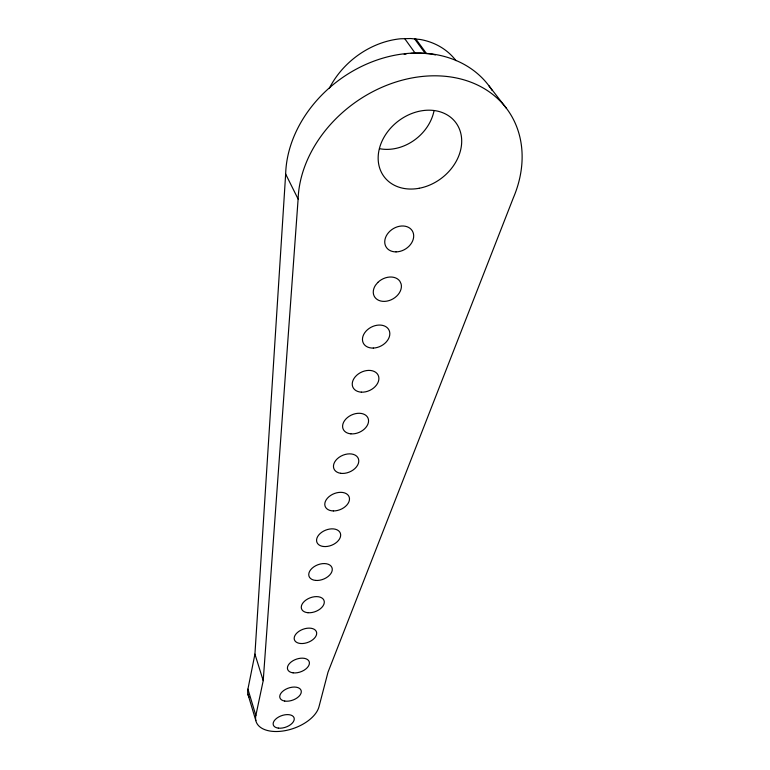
<?xml version="1.0" encoding="UTF-8"?>
<svg xmlns="http://www.w3.org/2000/svg" width="770" height="770" viewBox="0 0 770 770"><rect width="100%" height="100%" fill="white"/><g stroke="black" fill="none" stroke-linecap="round" stroke-linejoin="round"><path stroke-width="1.16" d="M248.98 697.004A32.619 18.798 -19.2 0 1 247.921 689.112L254.928 654.125L285.66 174.059A116.886 94.055 -36.1 0 1 414.116 53.063L428.255 53.534A116.886 94.055 -36.1 0 1 492.251 90.571M298.115 199.074A119.802 94.623 -35.3 0 1 434.011 75.806A119.802 94.623 -35.3 0 1 513.321 197.9L328.001 672.21L318.982 706.735A33.197 18.634 -19.3 0 1 282.715 731.048A33.197 18.634 -19.3 0 1 255.852 715.513L263.215 680.641L298.115 199.074L285.66 174.059M410.968 53.351L420.536 52.976L430.95 53.987A79.791 64.815 -38.5 0 1 435.387 54.92M455.994 60.657A78.502 64.478 -39.2 0 0 420.247 39.482L410.68 38.529L400.544 38.779A78.502 64.478 -39.2 0 0 329.291 88.358M488.815 85.634L506.496 108.406M415.733 38.885L426.378 53.409M414.568 38.808L425.194 53.332M404.616 38.5L415.097 53.063M254.928 654.125L263.215 680.641M247.921 689.112L255.852 715.513M247.94 694.232L255.833 720.604M434.049 110.659A43.101 35.391 -39.1 0 1 379.475 148.668M404.173 54.333A79.791 64.815 -38.5 0 1 406.117 53.996M377.829 282.417L375.452 285.295A14.871 11.213 -29.4 0 0 384.827 301.368A14.871 11.213 -29.4 0 0 401.112 283.928L399.89 281.262A14.871 11.213 -29.4 0 0 377.829 282.417M419.169 188.275A44.91 35.815 -37.5 0 0 456.475 123.547A44.91 35.815 -37.5 0 0 384.134 137.041A44.91 35.815 -37.5 0 0 419.169 188.275M396.03 251.886A15.371 11.868 -32 0 0 413.038 232.357A15.371 11.868 -32 0 0 388.571 232.569A15.371 11.868 -32 0 0 396.03 251.886M373.315 348.069A14.409 10.607 -27.4 0 0 389.158 330.407A14.409 10.607 -27.4 0 0 365.952 331.225A14.409 10.607 -27.4 0 0 373.315 348.069M361.361 392.161A13.985 10.029 -25.8 0 0 378.638 376.453A13.985 10.029 -25.8 0 0 356.731 375.26A13.985 10.029 -25.8 0 0 361.361 392.161M350.889 433.847A13.6 9.5 -24.4 0 0 368.416 419.352A13.6 9.5 -24.4 0 0 347.443 417.552A13.6 9.5 -24.4 0 0 350.889 433.847M340.59 473.29A13.234 9.009 -23.3 0 0 358.753 460.277A13.234 9.009 -23.3 0 0 339.021 457.361A13.234 9.009 -23.3 0 0 340.59 473.29M323.458 546.488A12.57 8.123 -21.7 0 0 340.638 534.399A12.57 8.123 -21.7 0 0 321.754 532.243A12.57 8.123 -21.7 0 0 323.458 546.488M333.352 510.934A12.898 8.547 -22.4 0 0 349.224 497.151A12.898 8.547 -22.4 0 0 328.857 496.794A12.898 8.547 -22.4 0 0 333.352 510.934M315.527 580.407A12.272 7.729 -21.1 0 0 332.245 568.741A12.272 7.729 -21.1 0 0 313.756 566.913A12.272 7.729 -21.1 0 0 315.527 580.407M300.752 643.518A11.714 7.007 -20.1 0 0 316.643 632.622A11.714 7.007 -20.1 0 0 298.904 631.362A11.714 7.007 -20.1 0 0 300.752 643.518M307.962 612.718A11.983 7.353 -20.6 0 0 324.257 601.447A11.983 7.353 -20.6 0 0 306.152 599.907A11.983 7.353 -20.6 0 0 307.962 612.718M293.081 672.845A11.454 6.689 -19.8 0 0 309.425 662.922A11.454 6.689 -19.8 0 0 292.716 660.891A11.454 6.689 -19.8 0 0 293.081 672.845M284.746 701.066A11.213 6.391 -19.4 0 0 301.301 691.941A11.213 6.391 -19.4 0 0 285.516 689.391A11.213 6.391 -19.4 0 0 284.746 701.066M278.326 728.122A10.982 6.112 -19.2 0 0 294.265 719.026A10.982 6.112 -19.2 0 0 278.499 717.082A10.982 6.112 -19.2 0 0 278.326 728.122"/></g></svg>
